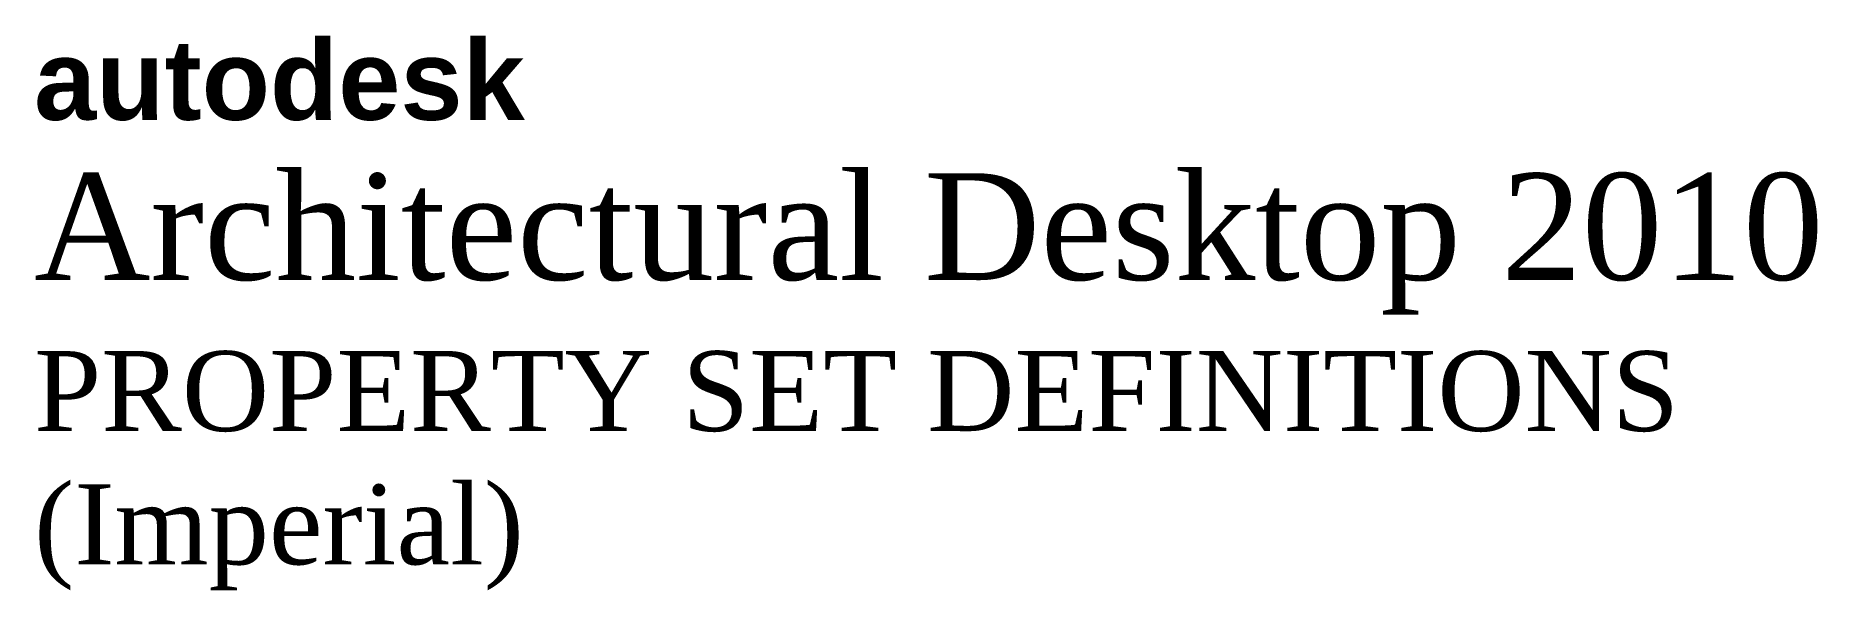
# Paper-space layout 'Plot' of a CAD drawing. Header units: inches. Extents: x 1 to 34.4, y 12.2 to 22.6.
import ezdxf

# ---------------------------------------------------------------- set-up
doc = ezdxf.new("R2010")
doc.units = ezdxf.units.IN
doc.header["$LTSCALE"] = 48
doc.header["$MEASUREMENT"] = 0

psp = doc.layouts.new('Plot')

# ---------------------------------------------------------------- texts
at = {"insert": (1, 22.54), "char_height": 1.49775, "width": 32.625, "attachment_point": 1}
psp.add_mtext('{\\fArial|b1|i0|c0|p34;autodesk\\P\\fTimes New Roman|b0|i0|c0|p18;\\H1.333x;Architectural Desktop 2010\\P\\H0.7502x;PROPERTY SET DEFINITIONS\\P(Imperial)}', dxfattribs=at)

doc.saveas('drawing.dxf')
